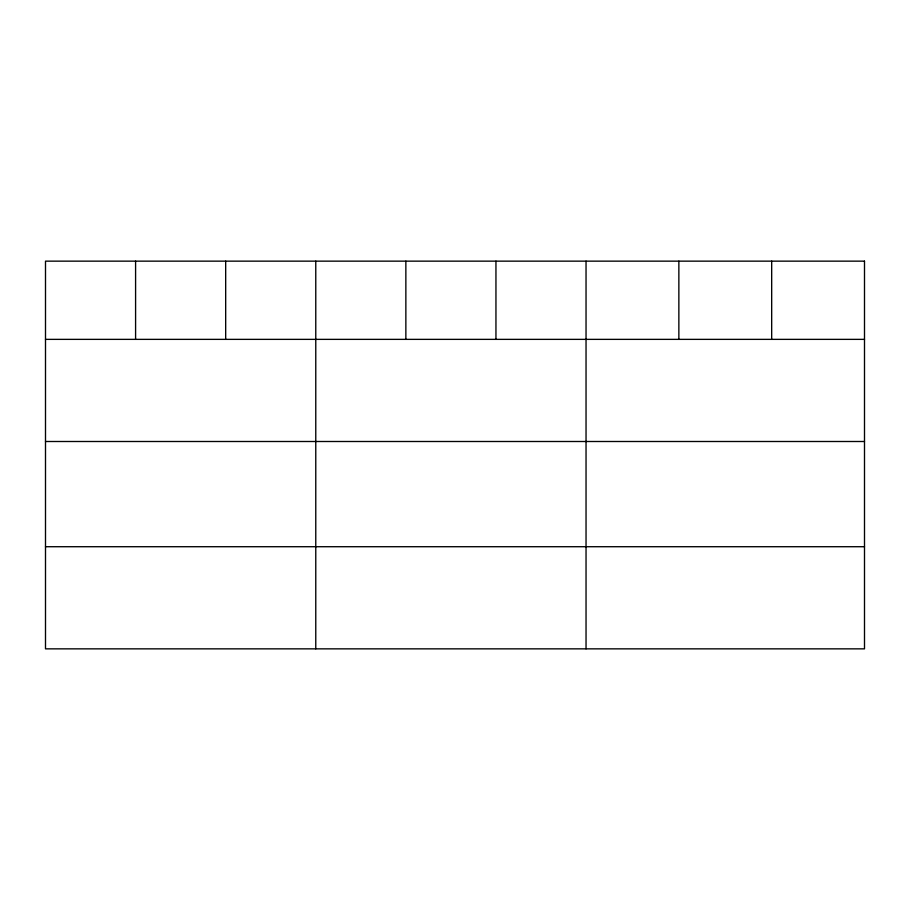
<?xml version="1.0" encoding="UTF-8"?>
<svg xmlns="http://www.w3.org/2000/svg" width="910" height="910" viewBox="0 0 910 910"><rect width="100%" height="100%" fill="white"/><g stroke="black" fill="none" stroke-linecap="round" stroke-linejoin="round"><path stroke-width="1.36" d="M45.5 339.362L864.5 339.362M45.5 441.498L864.5 441.498M45.5 546.717L864.5 546.717M771.68 261.147L771.68 339.362M678.86 261.147L678.86 339.362M586.04 261.147L586.04 648.853M495.95 261.147L495.95 339.362M405.86 261.147L405.86 339.362M315.77 261.147L315.77 648.853M225.68 261.147L225.68 339.362M135.59 261.147L135.59 339.362M864.5 261.147L45.5 261.147L45.5 648.853L864.5 648.853L864.5 261.147"/></g></svg>
